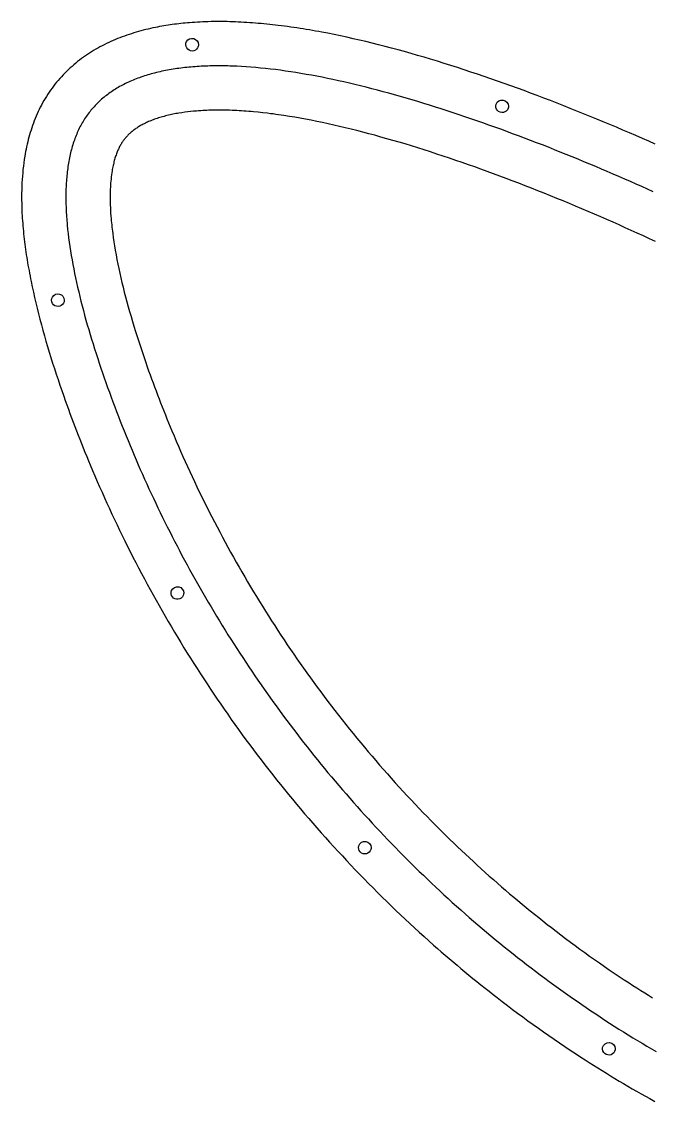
# Model space of a CAD drawing. Extents: x 7 to 206, y 10 to 191.
# Drawn here: x 6.7 to 106.5, y 20.3 to 191 of the extents above; entities that cross this region are included whole.
import ezdxf

# ---------------------------------------------------------------- set-up
doc = ezdxf.new("R2010")
doc.units = 0
doc.layers.add('DXF_BACK_PICKGUARD', color=18, linetype='CONTINUOUS')

msp = doc.modelspace()

# ---------------------------------------------------------------- linework, layer by layer
at = {"layer": 'DXF_BACK_PICKGUARD'}
for points in [[(106.87, 171.65), (105.87, 172.09), (104.87, 172.53), (103.85, 172.98), (102.81, 173.42), (101.78, 173.86), (100.75, 174.3), (99.71, 174.74), (98.68, 175.17), (97.64, 175.6), (96.6, 176.03), (95.56, 176.45), (94.52, 176.87), (93.47, 177.29), (92.43, 177.7), (91.38, 178.11), (90.33, 178.51), (89.29, 178.91), (88.24, 179.31), (87.19, 179.7), (86.15, 180.09), (85.1, 180.47), (84.06, 180.85), (83.01, 181.23), (81.96, 181.6), (80.91, 181.97), (79.86, 182.33), (78.8, 182.69), (77.75, 183.04), (76.69, 183.39), (75.63, 183.74), (74.57, 184.07), (73.51, 184.41), (72.45, 184.74), (71.38, 185.06), (70.36, 185.37), (69.33, 185.67), (68.3, 185.97), (67.27, 186.26), (66.24, 186.54), (65.21, 186.82), (64.17, 187.09), (63.14, 187.36), (62.14, 187.61), (61.15, 187.85), (60.15, 188.08), (59.15, 188.31), (58.15, 188.53), (57.15, 188.75), (56.15, 188.96), (55.14, 189.16), (54.17, 189.34), (53.68, 189.43), (53.19, 189.52), (52.7, 189.61), (52.21, 189.69), (51.72, 189.77), (51.23, 189.85), (50.73, 189.93), (50.24, 190), (49.75, 190.08), (49.26, 190.15), (48.77, 190.22), (48.27, 190.28), (47.78, 190.35), (47.29, 190.41), (46.83, 190.46), (46.38, 190.51), (45.93, 190.56), (45.48, 190.61), (45.03, 190.65), (44.58, 190.69), (44.13, 190.73), (43.67, 190.77), (43.22, 190.8), (42.77, 190.84), (42.32, 190.87), (41.86, 190.89), (41.41, 190.92), (40.96, 190.94), (40.51, 190.96), (40.05, 190.97), (39.63, 190.99), (39.2, 191), (38.78, 191), (38.35, 191.01), (37.92, 191.01), (37.5, 191.01), (37.07, 191.01), (36.65, 191), (36.22, 190.99), (35.79, 190.98), (35.37, 190.96), (34.94, 190.94), (34.52, 190.92), (34.09, 190.89), (33.67, 190.87), (33.24, 190.83), (32.91, 190.8), (32.57, 190.77), (32.23, 190.74), (31.89, 190.71), (31.55, 190.67), (31.21, 190.63), (30.87, 190.59), (30.53, 190.54), (30.2, 190.49), (29.86, 190.44), (29.52, 190.39), (29.19, 190.33), (28.85, 190.28), (28.52, 190.21), (28.18, 190.15), (27.85, 190.08), (27.46, 190), (27.08, 189.92), (26.7, 189.83), (26.32, 189.74), (25.93, 189.64), (25.55, 189.54), (25.18, 189.44), (24.8, 189.33), (24.43, 189.22), (24.06, 189.1), (23.69, 188.98), (23.33, 188.86), (22.97, 188.73), (22.6, 188.6), (22.24, 188.46), (21.88, 188.32), (21.53, 188.17), (21.17, 188.02), (20.82, 187.86), (20.47, 187.7), (20.12, 187.53), (19.78, 187.36), (19.43, 187.19), (19.09, 187), (18.76, 186.82), (18.42, 186.63), (18.09, 186.43), (17.76, 186.23), (17.44, 186.02), (17.12, 185.81), (16.8, 185.6), (16.49, 185.38), (16.17, 185.15), (15.86, 184.92), (15.56, 184.68), (15.26, 184.44), (14.96, 184.19), (14.67, 183.93), (14.38, 183.68), (14.1, 183.41), (13.82, 183.14), (13.54, 182.86), (13.27, 182.58), (13, 182.3), (12.74, 182), (12.48, 181.71), (12.23, 181.41), (11.98, 181.1), (11.74, 180.79), (11.51, 180.48), (11.28, 180.16), (11.06, 179.84), (10.84, 179.51), (10.63, 179.18), (10.42, 178.85), (10.23, 178.51), (10.03, 178.17), (9.84, 177.82), (9.66, 177.47), (9.49, 177.12), (9.32, 176.77), (9.16, 176.41), (9, 176.05), (8.85, 175.69), (8.71, 175.32), (8.57, 174.96), (8.44, 174.59), (8.31, 174.23), (8.19, 173.86), (8.07, 173.49), (7.96, 173.11), (7.86, 172.74), (7.76, 172.36), (7.66, 171.99), (7.57, 171.61), (7.49, 171.23), (7.41, 170.85), (7.33, 170.47), (7.26, 170.09), (7.2, 169.71), (7.16, 169.45), (7.12, 169.19), (7.04, 168.67), (6.98, 168.15), (6.92, 167.63), (6.87, 167.1), (6.82, 166.58), (6.79, 166.06), (6.76, 165.53), (6.74, 165.13), (6.72, 164.73), (6.71, 164.33), (6.7, 163.93), (6.7, 163.53), (6.7, 163.13), (6.7, 162.73), (6.71, 162.33), (6.72, 161.92), (6.73, 161.52), (6.74, 161.12), (6.76, 160.72), (6.78, 160.32), (6.81, 159.92), (6.84, 159.52), (6.87, 159.12), (6.9, 158.7), (6.94, 158.29), (6.98, 157.87), (7.02, 157.46), (7.06, 157.04), (7.11, 156.63), (7.16, 156.21), (7.21, 155.8), (7.27, 155.38), (7.32, 154.97), (7.38, 154.55), (7.44, 154.14), (7.51, 153.73), (7.57, 153.32), (7.64, 152.9), (7.71, 152.49), (7.79, 152.06), (7.87, 151.63), (7.95, 151.21), (8.03, 150.78), (8.11, 150.35), (8.2, 149.93), (8.37, 149.07), (8.56, 148.22), (8.75, 147.38), (8.95, 146.53), (9.15, 145.68), (9.37, 144.81), (9.59, 143.94), (9.83, 143.07), (10.06, 142.21), (10.31, 141.34), (10.55, 140.48), (10.81, 139.62), (11.07, 138.76), (11.34, 137.88), (11.61, 137.01), (11.89, 136.14), (12.18, 135.27), (12.47, 134.4), (12.76, 133.53), (13.06, 132.66), (13.36, 131.8), (13.6, 131.11), (13.85, 130.42), (14.1, 129.74), (14.35, 129.05), (14.6, 128.37), (14.85, 127.69), (15.11, 127.01), (15.37, 126.32), (15.64, 125.64), (15.9, 124.97), (16.17, 124.29), (16.44, 123.61), (16.71, 122.93), (16.99, 122.26), (17.27, 121.58), (17.55, 120.91), (17.91, 120.04), (18.28, 119.17), (18.66, 118.31), (19.03, 117.44), (19.42, 116.58), (19.8, 115.72), (20.19, 114.86), (20.59, 114), (20.98, 113.14), (21.38, 112.29), (21.79, 111.43), (22.2, 110.58), (22.61, 109.73), (23.03, 108.89), (23.45, 108.04), (23.87, 107.2), (24.31, 106.33), (24.76, 105.47), (25.2, 104.62), (25.66, 103.76), (26.11, 102.9), (26.57, 102.05), (27.03, 101.2), (27.5, 100.35), (27.97, 99.51), (28.45, 98.66), (28.92, 97.82), (29.41, 96.98), (29.89, 96.14), (30.38, 95.31), (30.88, 94.48), (31.38, 93.65), (31.88, 92.82), (32.38, 91.99), (32.89, 91.17), (33.4, 90.35), (33.92, 89.53), (34.44, 88.71), (34.97, 87.9), (35.5, 87.09), (36.03, 86.28), (36.56, 85.47), (37.1, 84.67), (37.64, 83.87), (38.19, 83.07), (38.74, 82.27), (39.3, 81.48), (39.85, 80.68), (40.43, 79.87), (41.01, 79.06), (41.6, 78.26), (42.18, 77.46), (42.78, 76.66), (43.37, 75.86), (43.97, 75.07), (44.58, 74.27), (45.18, 73.49), (45.79, 72.7), (46.41, 71.92), (47.03, 71.14), (47.65, 70.36), (48.28, 69.59), (48.91, 68.82), (49.54, 68.05), (50.17, 67.28), (50.82, 66.52), (51.46, 65.76), (52.11, 65.01), (52.76, 64.26), (53.41, 63.51), (54.07, 62.76), (54.73, 62.02), (55.4, 61.28), (56.07, 60.54), (56.74, 59.81), (57.42, 59.08), (58.1, 58.35), (58.78, 57.63), (59.46, 56.91), (60.15, 56.19), (60.86, 55.46), (61.57, 54.74), (62.28, 54.02), (62.99, 53.31), (63.71, 52.59), (64.44, 51.89), (65.16, 51.18), (65.89, 50.48), (66.62, 49.78), (67.36, 49.09), (68.1, 48.4), (68.84, 47.71), (69.59, 47.03), (70.34, 46.35), (71.09, 45.68), (71.85, 45), (72.46, 44.47), (73.07, 43.93), (73.69, 43.39), (74.31, 42.86), (74.93, 42.33), (75.56, 41.81), (76.18, 41.28), (76.81, 40.76), (77.44, 40.24), (78.07, 39.73), (78.7, 39.21), (79.34, 38.7), (79.98, 38.19), (80.62, 37.68), (81.26, 37.18), (81.91, 36.68), (82.71, 36.06), (83.52, 35.44), (84.33, 34.83), (85.14, 34.23), (85.96, 33.62), (86.77, 33.02), (87.6, 32.43), (88.42, 31.84), (89.25, 31.25), (90.08, 30.67), (90.92, 30.09), (91.75, 29.52), (92.59, 28.95), (93.44, 28.39), (94.28, 27.83), (95.13, 27.27), (95.8, 26.84), (96.47, 26.41), (97.14, 25.98), (97.82, 25.56), (98.49, 25.14), (99.17, 24.72), (99.85, 24.3), (100.53, 23.89), (101.21, 23.48), (101.9, 23.08), (102.58, 22.68), (103.27, 22.28), (103.96, 21.88), (104.66, 21.49), (105.35, 21.1), (106.05, 20.72), (106.86, 20.27)], [(106.57, 164.11), (105.68, 164.51), (104.78, 164.91), (103.88, 165.31), (102.98, 165.71), (102.07, 166.11), (101.16, 166.51), (100.24, 166.91), (99.32, 167.3), (98.4, 167.69), (97.48, 168.08), (96.55, 168.47), (95.62, 168.86), (94.69, 169.24), (93.76, 169.63), (92.82, 170.01), (91.88, 170.38), (90.95, 170.76), (90.01, 171.13), (89.07, 171.5), (88.12, 171.86), (87.18, 172.23), (86.24, 172.58), (85.29, 172.94), (84.35, 173.29), (83.41, 173.64), (82.46, 173.99), (81.52, 174.33), (80.58, 174.66), (79.63, 175), (78.69, 175.33), (77.75, 175.65), (76.81, 175.97), (75.87, 176.29), (74.94, 176.6), (74, 176.9), (73.07, 177.21), (72.14, 177.5), (71.21, 177.79), (70.28, 178.08), (69.36, 178.36), (68.44, 178.63), (67.52, 178.9), (66.6, 179.17), (65.69, 179.43), (64.79, 179.68), (63.88, 179.92), (62.98, 180.16), (62.08, 180.4), (61.19, 180.63), (60.3, 180.85), (59.42, 181.06), (58.54, 181.27), (57.67, 181.47), (56.8, 181.66), (55.94, 181.85), (55.08, 182.03), (54.23, 182.2), (53.38, 182.37), (52.54, 182.52), (51.71, 182.67), (50.88, 182.81), (50.06, 182.95), (49.25, 183.08), (48.44, 183.19), (47.64, 183.31), (46.84, 183.41), (46.05, 183.5), (45.27, 183.59), (44.5, 183.67), (43.73, 183.74), (42.97, 183.8), (42.22, 183.86), (41.47, 183.9), (40.74, 183.94), (40.37, 183.96), (40.01, 183.97), (39.65, 183.98), (39.29, 183.99), (38.93, 184), (38.57, 184.01), (38.22, 184.01), (37.87, 184.01), (37.52, 184.01), (37.17, 184.01), (36.82, 184), (36.48, 183.99), (36.14, 183.98), (35.8, 183.97), (35.46, 183.96), (35.12, 183.94), (34.79, 183.92), (34.46, 183.9), (34.13, 183.88), (33.8, 183.85), (33.48, 183.83), (33.16, 183.8), (32.84, 183.77), (32.52, 183.73), (32.2, 183.7), (31.89, 183.66), (31.58, 183.62), (31.27, 183.57), (30.96, 183.53), (30.66, 183.48), (30.36, 183.43), (30.06, 183.38), (29.76, 183.33), (29.46, 183.27), (29.17, 183.21), (28.88, 183.15), (28.59, 183.09), (28.31, 183.02), (28.02, 182.95), (27.74, 182.88), (27.46, 182.81), (27.19, 182.73), (26.91, 182.66), (26.64, 182.58), (26.38, 182.49), (26.11, 182.41), (25.85, 182.32), (25.58, 182.23), (25.33, 182.14), (25.07, 182.05), (24.82, 181.95), (24.57, 181.85), (24.32, 181.75), (24.07, 181.65), (23.83, 181.54), (23.59, 181.43), (23.35, 181.32), (23.12, 181.21), (22.89, 181.09), (22.66, 180.97), (22.43, 180.85), (22.2, 180.73), (21.98, 180.6), (21.76, 180.47), (21.55, 180.34), (21.34, 180.21), (21.12, 180.07), (20.92, 179.93), (20.71, 179.79), (20.51, 179.65), (20.31, 179.5), (20.11, 179.35), (19.92, 179.2), (19.73, 179.05), (19.54, 178.89), (19.36, 178.73), (19.18, 178.57), (19, 178.41), (18.82, 178.24), (18.65, 178.07), (18.48, 177.9), (18.31, 177.73), (18.15, 177.55), (17.99, 177.37), (17.83, 177.19), (17.67, 177), (17.52, 176.82), (17.37, 176.63), (17.22, 176.43), (17.08, 176.24), (16.94, 176.04), (16.8, 175.84), (16.67, 175.64), (16.54, 175.43), (16.41, 175.22), (16.29, 175.01), (16.17, 174.8), (16.05, 174.58), (15.93, 174.36), (15.82, 174.14), (15.71, 173.91), (15.61, 173.69), (15.51, 173.46), (15.41, 173.22), (15.31, 172.99), (15.22, 172.75), (15.13, 172.51), (15.04, 172.27), (14.95, 172.03), (14.87, 171.78), (14.79, 171.53), (14.72, 171.28), (14.64, 171.02), (14.57, 170.77), (14.51, 170.51), (14.44, 170.25), (14.38, 169.98), (14.32, 169.72), (14.27, 169.45), (14.21, 169.18), (14.16, 168.91), (14.12, 168.63), (14.07, 168.36), (14.03, 168.08), (13.99, 167.8), (13.95, 167.51), (13.92, 167.23), (13.88, 166.94), (13.86, 166.65), (13.83, 166.36), (13.8, 166.07), (13.78, 165.77), (13.76, 165.48), (13.75, 165.18), (13.73, 164.88), (13.72, 164.57), (13.71, 164.27), (13.71, 163.96), (13.7, 163.66), (13.7, 163.35), (13.7, 163.03), (13.7, 162.72), (13.71, 162.41), (13.72, 162.09), (13.73, 161.77), (13.74, 161.45), (13.75, 161.13), (13.77, 160.81), (13.79, 160.48), (13.81, 160.15), (13.83, 159.83), (13.86, 159.5), (13.89, 159.17), (13.92, 158.83), (13.98, 158.16), (14.06, 157.49), (14.14, 156.81), (14.23, 156.12), (14.33, 155.43), (14.44, 154.74), (14.55, 154.04), (14.67, 153.33), (14.8, 152.62), (14.94, 151.91), (15.08, 151.19), (15.23, 150.47), (15.39, 149.74), (15.56, 149.01), (15.73, 148.28), (15.9, 147.54), (16.09, 146.8), (16.28, 146.06), (16.47, 145.32), (16.67, 144.57), (16.88, 143.82), (17.09, 143.07), (17.31, 142.31), (17.54, 141.56), (17.76, 140.8), (18, 140.04), (18.24, 139.28), (18.48, 138.52), (18.73, 137.75), (18.98, 136.99), (19.24, 136.23), (19.5, 135.46), (19.76, 134.69), (20.03, 133.93), (20.3, 133.16), (20.58, 132.4), (20.86, 131.63), (21.14, 130.87), (21.43, 130.1), (21.72, 129.34), (22.01, 128.57), (22.31, 127.81), (22.61, 127.04), (22.91, 126.28), (23.22, 125.52), (23.53, 124.75), (23.85, 123.99), (24.16, 123.23), (24.49, 122.47), (24.81, 121.71), (25.14, 120.95), (25.47, 120.19), (25.81, 119.43), (26.15, 118.67), (26.49, 117.91), (26.84, 117.15), (27.19, 116.39), (27.54, 115.64), (27.9, 114.88), (28.26, 114.13), (28.63, 113.37), (28.99, 112.62), (29.37, 111.86), (29.74, 111.11), (30.12, 110.36), (30.5, 109.61), (30.89, 108.86), (31.28, 108.11), (31.67, 107.36), (32.06, 106.61), (32.46, 105.87), (32.87, 105.12), (33.27, 104.38), (33.68, 103.64), (34.1, 102.89), (34.51, 102.15), (34.94, 101.41), (35.36, 100.67), (35.79, 99.93), (36.22, 99.2), (36.65, 98.46), (37.09, 97.73), (37.53, 96.99), (37.98, 96.26), (38.43, 95.53), (38.88, 94.8), (39.33, 94.07), (39.79, 93.34), (40.25, 92.62), (40.72, 91.89), (41.19, 91.17), (41.66, 90.45), (42.14, 89.73), (42.62, 89.01), (43.1, 88.29), (43.59, 87.58), (44.08, 86.86), (44.57, 86.15), (45.07, 85.44), (45.57, 84.73), (46.07, 84.02), (46.58, 83.31), (47.09, 82.61), (47.6, 81.91), (48.12, 81.2), (48.64, 80.5), (49.16, 79.81), (49.69, 79.11), (50.22, 78.42), (50.76, 77.72), (51.29, 77.03), (51.84, 76.34), (52.38, 75.66), (52.93, 74.97), (53.48, 74.29), (54.03, 73.61), (54.59, 72.93), (55.15, 72.25), (55.72, 71.57), (56.28, 70.9), (56.85, 70.23), (57.43, 69.56), (58.01, 68.89), (58.59, 68.23), (59.17, 67.56), (59.76, 66.9), (60.35, 66.24), (60.94, 65.59), (61.54, 64.93), (62.14, 64.28), (62.74, 63.63), (63.35, 62.98), (63.96, 62.34), (64.57, 61.69), (65.19, 61.05), (65.81, 60.42), (66.43, 59.78), (67.06, 59.15), (67.68, 58.52), (68.32, 57.89), (68.95, 57.26), (69.59, 56.64), (70.23, 56.02), (70.88, 55.4), (71.52, 54.78), (72.18, 54.17), (72.83, 53.56), (73.49, 52.95), (74.15, 52.35), (74.81, 51.74), (75.48, 51.14), (76.15, 50.55), (76.82, 49.95), (77.49, 49.36), (78.17, 48.77), (78.85, 48.19), (79.54, 47.6), (80.23, 47.02), (80.92, 46.45), (81.61, 45.87), (82.31, 45.3), (83.01, 44.73), (83.71, 44.17), (84.41, 43.61), (85.12, 43.05), (85.83, 42.49), (86.55, 41.94), (87.26, 41.39), (87.98, 40.84), (88.7, 40.3), (89.43, 39.76), (90.15, 39.23), (90.88, 38.7), (91.61, 38.17), (92.34, 37.65), (93.07, 37.13), (93.8, 36.61), (94.53, 36.1), (95.27, 35.6), (96, 35.1), (96.74, 34.6), (97.48, 34.11), (98.21, 33.62), (98.95, 33.14), (99.69, 32.66), (100.43, 32.19), (101.16, 31.72), (101.9, 31.26), (102.64, 30.8), (103.37, 30.35), (104.11, 29.91), (104.85, 29.47), (105.58, 29.03), (106.31, 28.61), (107.05, 28.18)], [(106.93, 156.24), (105.98, 156.68), (105.02, 157.12), (104.06, 157.56), (103.11, 157.99), (102.15, 158.42), (101.19, 158.85), (100.23, 159.28), (99.26, 159.7), (98.28, 160.13), (97.29, 160.56), (96.3, 160.98), (95.3, 161.4), (94.31, 161.82), (93.32, 162.24), (92.32, 162.65), (91.32, 163.06), (90.32, 163.47), (89.32, 163.87), (88.32, 164.27), (87.32, 164.66), (86.32, 165.06), (85.31, 165.44), (84.3, 165.83), (83.3, 166.21), (82.31, 166.58), (81.32, 166.95), (80.33, 167.31), (79.34, 167.67), (78.35, 168.03), (77.35, 168.38), (76.36, 168.73), (75.36, 169.07), (74.36, 169.41), (73.36, 169.74), (72.36, 170.07), (71.36, 170.4), (70.36, 170.72), (69.35, 171.04), (68.34, 171.35), (67.33, 171.66), (66.38, 171.94), (65.43, 172.22), (64.48, 172.49), (63.53, 172.76), (62.57, 173.03), (61.61, 173.28), (60.65, 173.54), (59.69, 173.78), (58.79, 174.01), (57.89, 174.23), (56.99, 174.44), (56.09, 174.65), (55.19, 174.85), (54.28, 175.05), (53.38, 175.23), (52.47, 175.41), (51.61, 175.58), (50.76, 175.73), (49.9, 175.88), (49.05, 176.02), (48.19, 176.16), (47.76, 176.22), (47.33, 176.28), (46.9, 176.34), (46.47, 176.4), (46.04, 176.45), (45.61, 176.51), (44.86, 176.59), (44.11, 176.67), (43.36, 176.75), (42.98, 176.78), (42.61, 176.81), (42.23, 176.84), (41.86, 176.87), (41.48, 176.89), (41.11, 176.91), (40.73, 176.93), (40.35, 176.95), (39.98, 176.97), (39.6, 176.98), (38.95, 177), (38.62, 177), (38.29, 177.01), (37.96, 177.01), (37.64, 177.01), (37.31, 177.01), (36.98, 177), (36.65, 176.99), (36.33, 176.98), (36, 176.97), (35.67, 176.96), (35.34, 176.94), (35.02, 176.92), (34.69, 176.9), (34.36, 176.87), (33.89, 176.83), (33.43, 176.79), (32.96, 176.74), (32.49, 176.68), (32.03, 176.61), (31.56, 176.54), (31.33, 176.5), (31.1, 176.46), (30.87, 176.41), (30.64, 176.37), (30.4, 176.32), (30.17, 176.26), (29.93, 176.21), (29.69, 176.15), (29.46, 176.09), (29.22, 176.03), (28.99, 175.97), (28.76, 175.9), (28.55, 175.84), (28.35, 175.78), (28.14, 175.71), (27.94, 175.64), (27.74, 175.57), (27.53, 175.49), (27.33, 175.42), (27.13, 175.34), (26.96, 175.27), (26.79, 175.19), (26.61, 175.11), (26.44, 175.04), (26.27, 174.95), (26.1, 174.87), (25.93, 174.78), (25.76, 174.7), (25.62, 174.62), (25.47, 174.53), (25.33, 174.45), (25.19, 174.36), (25.05, 174.27), (24.91, 174.18), (24.77, 174.09), (24.64, 173.99), (24.52, 173.91), (24.4, 173.82), (24.28, 173.73), (24.16, 173.63), (24.05, 173.54), (23.94, 173.44), (23.83, 173.34), (23.72, 173.24), (23.62, 173.14), (23.52, 173.05), (23.42, 172.95), (23.33, 172.85), (23.24, 172.74), (23.15, 172.64), (23.06, 172.53), (22.97, 172.43), (22.89, 172.32), (22.8, 172.21), (22.72, 172.09), (22.64, 171.98), (22.57, 171.87), (22.49, 171.75), (22.42, 171.63), (22.35, 171.51), (22.28, 171.38), (22.2, 171.25), (22.13, 171.11), (22.07, 170.97), (22, 170.83), (21.94, 170.69), (21.88, 170.55), (21.82, 170.41), (21.75, 170.25), (21.69, 170.08), (21.63, 169.91), (21.57, 169.74), (21.51, 169.57), (21.46, 169.4), (21.41, 169.22), (21.36, 169.05), (21.31, 168.85), (21.26, 168.65), (21.21, 168.44), (21.17, 168.24), (21.12, 168.03), (21.08, 167.83), (21.04, 167.62), (21.01, 167.42), (20.96, 167.1), (20.91, 166.77), (20.87, 166.45), (20.84, 166.12), (20.81, 165.8), (20.78, 165.47), (20.76, 165.15), (20.74, 164.82), (20.73, 164.53), (20.72, 164.24), (20.71, 163.95), (20.7, 163.67), (20.7, 163.38), (20.7, 163.09), (20.7, 162.8), (20.71, 162.51), (20.72, 162.22), (20.73, 161.93), (20.74, 161.65), (20.75, 161.36), (20.78, 160.78), (20.83, 160.2), (20.85, 159.87), (20.88, 159.53), (20.91, 159.2), (20.95, 158.87), (20.98, 158.53), (21.02, 158.2), (21.06, 157.87), (21.1, 157.53), (21.19, 156.87), (21.29, 156.2), (21.4, 155.54), (21.51, 154.88), (21.64, 154.14), (21.78, 153.41), (21.92, 152.68), (22.08, 151.95), (22.23, 151.22), (22.4, 150.49), (22.57, 149.76), (22.75, 149.03), (22.94, 148.25), (23.14, 147.48), (23.35, 146.7), (23.56, 145.93), (23.78, 145.15), (24, 144.38), (24.23, 143.61), (24.46, 142.84), (24.71, 142.03), (24.96, 141.23), (25.22, 140.43), (25.48, 139.63), (25.74, 138.83), (26.01, 138.03), (26.29, 137.24), (26.57, 136.44), (26.79, 135.8), (27.02, 135.16), (27.25, 134.53), (27.48, 133.89), (27.72, 133.25), (27.96, 132.62), (28.2, 131.98), (28.44, 131.35), (28.69, 130.72), (28.93, 130.08), (29.18, 129.45), (29.43, 128.82), (29.69, 128.19), (29.94, 127.56), (30.2, 126.94), (30.46, 126.31), (30.8, 125.5), (31.15, 124.69), (31.5, 123.88), (31.85, 123.07), (32.21, 122.27), (32.57, 121.47), (32.93, 120.66), (33.3, 119.86), (33.67, 119.06), (34.04, 118.27), (34.42, 117.47), (34.8, 116.68), (35.19, 115.89), (35.58, 115.1), (35.97, 114.31), (36.37, 113.52), (36.78, 112.72), (37.19, 111.91), (37.61, 111.11), (38.03, 110.31), (38.45, 109.51), (38.88, 108.72), (39.31, 107.93), (39.75, 107.13), (40.19, 106.34), (40.63, 105.56), (41.08, 104.77), (41.53, 103.99), (41.98, 103.21), (42.44, 102.43), (42.9, 101.65), (43.37, 100.87), (43.83, 100.1), (44.31, 99.33), (44.78, 98.56), (45.26, 97.79), (45.74, 97.03), (46.23, 96.27), (46.72, 95.51), (47.21, 94.75), (47.71, 94), (48.21, 93.24), (48.71, 92.49), (49.22, 91.74), (49.73, 91), (50.24, 90.25), (50.76, 89.51), (51.28, 88.77), (51.82, 88.02), (52.36, 87.26), (52.91, 86.51), (53.45, 85.76), (54.01, 85.02), (54.56, 84.27), (55.12, 83.53), (55.69, 82.79), (56.25, 82.06), (56.82, 81.33), (57.4, 80.6), (57.97, 79.87), (58.55, 79.14), (59.14, 78.42), (59.73, 77.7), (60.32, 76.99), (60.91, 76.27), (61.51, 75.56), (62.11, 74.85), (62.71, 74.15), (63.32, 73.45), (63.93, 72.75), (64.55, 72.05), (65.16, 71.36), (65.78, 70.67), (66.41, 69.98), (67.04, 69.3), (67.67, 68.61), (68.3, 67.94), (68.94, 67.26), (69.58, 66.59), (70.22, 65.92), (70.82, 65.31), (71.41, 64.7), (72.01, 64.1), (72.61, 63.49), (73.21, 62.89), (73.82, 62.29), (74.43, 61.7), (75.04, 61.11), (75.65, 60.52), (76.27, 59.93), (76.89, 59.35), (77.51, 58.77), (78.14, 58.19), (78.76, 57.61), (79.39, 57.04), (80.02, 56.47), (80.66, 55.9), (81.3, 55.34), (81.94, 54.78), (82.58, 54.22), (83.22, 53.66), (83.87, 53.11), (84.52, 52.56), (85.17, 52.02), (85.83, 51.47), (86.48, 50.93), (87.14, 50.39), (87.8, 49.86), (88.47, 49.33), (89.14, 48.8), (89.8, 48.27), (90.48, 47.75), (91.22, 47.17), (91.97, 46.6), (92.73, 46.03), (93.48, 45.47), (94.24, 44.91), (95, 44.35), (95.77, 43.8), (96.53, 43.25), (97.3, 42.71), (98.07, 42.17), (98.85, 41.63), (99.63, 41.1), (100.41, 40.57), (101.19, 40.04), (101.98, 39.52), (102.77, 39.01), (103.38, 38.61), (104, 38.22), (104.61, 37.82), (105.23, 37.44), (105.85, 37.05), (106.47, 36.66)]]:
    msp.add_lwpolyline(points, dxfattribs=at)
at = {"layer": 'DXF_BACK_PICKGUARD', "extrusion": (-2.58875e-07, -2.7037e-06, -1)}
msp.add_arc((-33.66, 187.36, 0), 1, 208.7607, 29.1603, dxfattribs=at)
at = {"layer": 'DXF_BACK_PICKGUARD', "extrusion": (-3.50925e-07, -2.99442e-06, -1)}
msp.add_arc((-33.66, 187.36, 0), 1, 29.1501, 180.0129, dxfattribs=at)
at = {"layer": 'DXF_BACK_PICKGUARD', "extrusion": (-3.91589e-10, -2.83381e-06, -1)}
msp.add_arc((-33.66, 187.35, 0), 0.996, 179.9116, 208.8075, dxfattribs=at)
at = {"layer": 'DXF_BACK_PICKGUARD', "extrusion": (-6.30509e-07, -6.89039e-07, -1)}
msp.add_arc((-82.69, 177.62, 0), 1, 198.8039, 19.223, dxfattribs=at)
at = {"layer": 'DXF_BACK_PICKGUARD', "extrusion": (-5.99977e-07, -6.27211e-07, -1)}
msp.add_arc((-82.69, 177.62, 0), 1, 19.226, 179.9965, dxfattribs=at)
at = {"layer": 'DXF_BACK_PICKGUARD', "extrusion": (-6.51001e-07, -5.64636e-07, -1)}
msp.add_arc((-82.69, 177.62, 0), 1, 179.9972, 198.8081, dxfattribs=at)
at = {"layer": 'DXF_BACK_PICKGUARD', "extrusion": (6.00755e-07, 1.15953e-06, -1)}
msp.add_arc((-12.45, 146.97, 0), 1, 208.6161, 28.9609, dxfattribs=at)
at = {"layer": 'DXF_BACK_PICKGUARD', "extrusion": (4.64464e-07, 8.78958e-07, -1)}
msp.add_arc((-12.45, 146.97, 0), 1, 28.9608, 180.0001, dxfattribs=at)
at = {"layer": 'DXF_BACK_PICKGUARD', "extrusion": (7.20905e-07, 8.79005e-07, -1)}
msp.add_arc((-12.45, 146.97, 0), 1, 179.9989, 208.6168, dxfattribs=at)
at = {"layer": 'DXF_BACK_PICKGUARD', "extrusion": (-2.41085e-07, 6.22563e-07, -1)}
msp.add_arc((-31.34, 100.66, 0), 1, 202.5346, 22.8506, dxfattribs=at)
at = {"layer": 'DXF_BACK_PICKGUARD', "extrusion": (-3.24968e-07, 3.58661e-07, -1)}
msp.add_arc((-31.34, 100.66, 0), 1, 22.8489, 180.0003, dxfattribs=at)
at = {"layer": 'DXF_BACK_PICKGUARD', "extrusion": (-4.67797e-08, 4.30671e-07, -1)}
msp.add_arc((-31.34, 100.66, 0), 1, 180, 202.536, dxfattribs=at)
at = {"layer": 'DXF_BACK_PICKGUARD', "extrusion": (3.06834e-08, 4.62416e-07, -1)}
msp.add_arc((-60.98, 60.4, 0), 1, 196.2977, 16.5885, dxfattribs=at)
at = {"layer": 'DXF_BACK_PICKGUARD', "extrusion": (6.38843e-08, 6.12893e-07, -1)}
msp.add_arc((-60.98, 60.4, 0), 1, 16.5883, 180.0002, dxfattribs=at)
at = {"layer": 'DXF_BACK_PICKGUARD', "extrusion": (-9.37294e-08, 5.58836e-07, -1)}
msp.add_arc((-60.99, 60.4, 0), 1, 179.9971, 196.2998, dxfattribs=at)
at = {"layer": 'DXF_BACK_PICKGUARD', "extrusion": (-1.82142e-06, -1.87987e-06, -1)}
msp.add_arc((-99.57, 28.6, 0), 1, 10.2318, 180.0001, dxfattribs=at)
at = {"layer": 'DXF_BACK_PICKGUARD', "extrusion": (-1.8432e-06, -2.07042e-06, -1)}
msp.add_arc((-99.57, 28.6, 0), 1, 189.9564, 10.2318, dxfattribs=at)
at = {"layer": 'DXF_BACK_PICKGUARD', "extrusion": (-2.0472e-06, -1.99855e-06, -1)}
msp.add_arc((-99.57, 28.6, 0), 1, 179.9979, 189.9557, dxfattribs=at)

doc.saveas('drawing.dxf')
